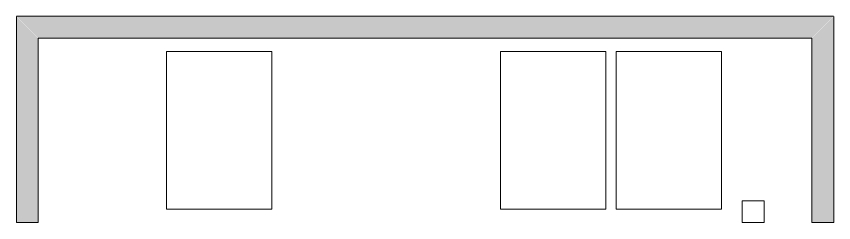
# Model space of a CAD drawing. Header units: inches. Extents: x -675 to 1187, y -924 to 1124.
# Drawn here: x -558.5 to -372, y 280.1 to 327.1 of the extents above; entities that cross this region are included whole.
import ezdxf

# ---------------------------------------------------------------- set-up
doc = ezdxf.new("R2010")
doc.units = ezdxf.units.IN
doc.header["$MEASUREMENT"] = 0
for name, color, linetype, lineweight in [('A-Furn-Chair', 250, 'Continuous', 13), ('A-Wall-E', 50, 'Continuous', 9), ('Base_dwg', 8, 'Continuous', 9), ('core and shell', 50, 'Continuous', 9)]:
    doc.layers.add(name, color=color, linetype=linetype, lineweight=lineweight)

# ---------------------------------------------------------------- blocks, each defined once
blk = doc.blocks.new('Base_dwg__U349-727923-Level 1 Copy 1')
at = {"layer": 'A-Wall-E'}
blk.add_hatch(color=256, dxfattribs=at).paths.add_polyline_path([(0, -2.5), (42, -2.5), (47, 2.5), (0, 2.5)], flags=0)
at = {"layer": 'A-Wall-E', "flags": 128}
blk.add_lwpolyline([(47, 2.5), (0, 2.5), (0, -2.5), (42, -2.5)], dxfattribs=at)
blk = doc.blocks.new('Base_dwg__U350-727924-Level 1 Copy 1')
at = {"layer": 'A-Wall-E'}
blk.add_hatch(color=256, dxfattribs=at).paths.add_polyline_path([(4.9375, 2.5), (-0.0625, -2.5), (186.405, -2.5), (181.405, 2.5)], flags=0)
for p, q in [((181.405, 2.5), (4.9375, 2.5)), ((-0.0625, -2.5), (186.405, -2.5))]:
    blk.add_line(p, q, dxfattribs=at)
blk = doc.blocks.new('Base_dwg__U351-727925-Level 1 Copy 1')
at = {"layer": 'A-Wall-E'}
blk.add_hatch(color=256, dxfattribs=at).paths.add_polyline_path([(0, 2.5), (0, -2.5), (47, -2.5), (42, 2.5)], flags=0)
at = {"layer": 'A-Wall-E', "flags": 128}
blk.add_lwpolyline([(42, 2.5), (0, 2.5), (0, -2.5), (47, -2.5)], dxfattribs=at)
blk = doc.blocks.new('Base_dwg-531197-Level 1 Copy 1')
at = {"layer": 'A-Furn-Chair', "flags": 128}
for points in [[(476.58, 1243.07), (476.58, 1207.07), (500.58, 1207.07), (500.58, 1243.07)], [(552.79, 1243.07), (552.79, 1207.07), (576.79, 1207.07), (576.79, 1243.07)], [(579.17, 1243.07), (579.17, 1207.07), (603.17, 1207.07), (603.17, 1243.07)]]:
    blk.add_lwpolyline(points, close=True, dxfattribs=at)
at = {"layer": 'core and shell', "flags": 128}
blk.add_lwpolyline([(607.91, 1209.01), (612.91, 1209.01), (612.91, 1204.01), (607.91, 1204.01)], close=True, dxfattribs=at)
for name, p, rotation in [('Base_dwg__U349-727923-Level 1 Copy 1', (444.81, 1204.06), 90.00000000000014), ('Base_dwg__U350-727924-Level 1 Copy 1', (628.71, 1248.57), 180), ('Base_dwg__U351-727925-Level 1 Copy 1', (626.28, 1204.06), 90)]:
    blk.add_blockref(name, p, dxfattribs=dict(rotation=rotation))

msp = doc.modelspace()

# ---------------------------------------------------------------- block references
at = {"layer": 'Base_dwg', "color": 7, "lineweight": 20}
msp.add_blockref('Base_dwg-531197-Level 1 Copy 1', (-1000.79, -923.95), dxfattribs=at)

doc.saveas('drawing.dxf')
